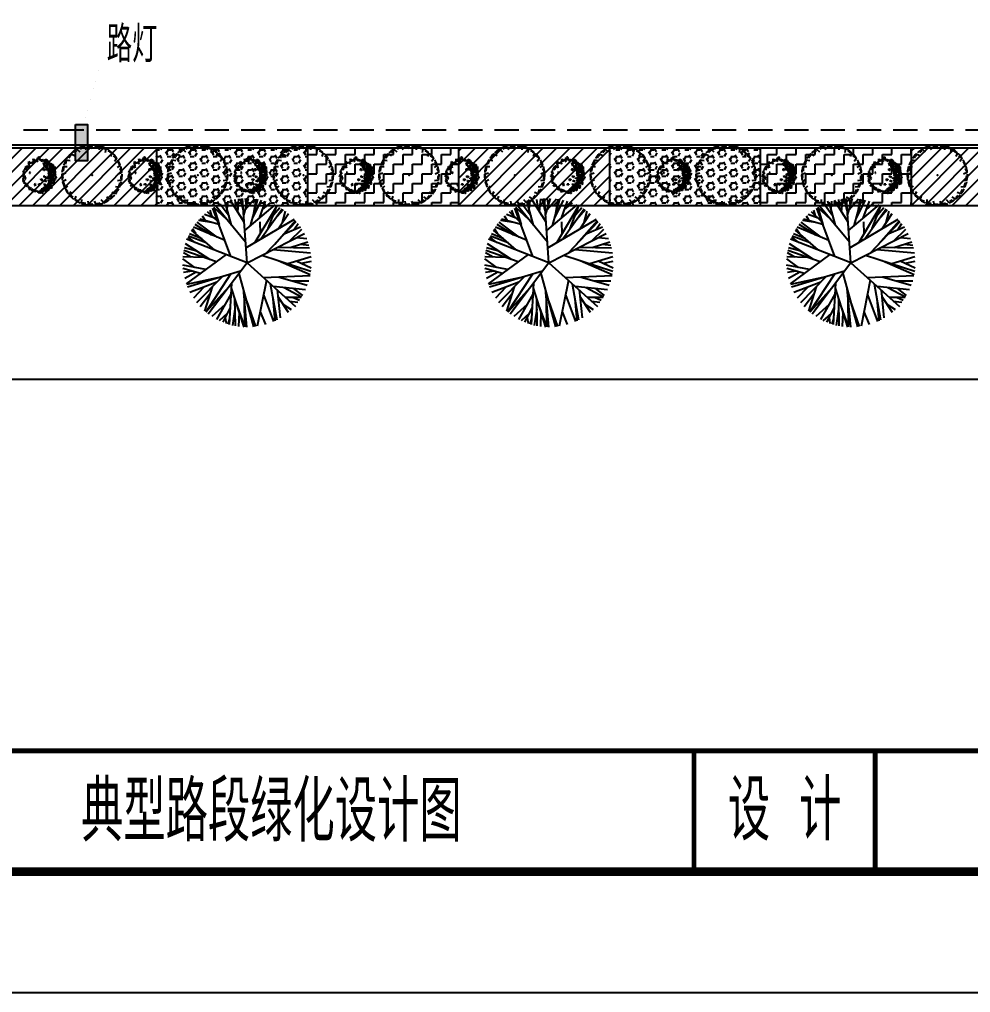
# Model space of a CAD drawing. Extents: x 941299 to 942979, y 2579300 to 2579597.
# Drawn here: x 941897.9 to 941976.6, y 2579299.9 to 2579380.4 of the extents above; entities that cross this region are included whole.
import ezdxf
from ezdxf.enums import TextEntityAlignment as Align

# ---------------------------------------------------------------- set-up
doc = ezdxf.new("R2010")
doc.units = 0
doc.linetypes.add('HIDDEN', pattern=[0.375, 0.25, -0.125])
doc.layers.get('0').update_dxf_attribs({"linetype": 'CONTINUOUS'})
for name, color, linetype in [('fz', 7, 'CONTINUOUS'), ('图框', 7, 'CONTINUOUS'), ('家具小品', 12, 'CONTINUOUS'), ('尺寸标注', 2, 'CONTINUOUS'), ('文字', 7, 'CONTINUOUS'), ('绿化工程', 3, 'CONTINUOUS'), ('路缘石', 37, 'CONTINUOUS')]:
    doc.layers.add(name, color=color, linetype=linetype)
doc.styles.get("Standard").update_dxf_attribs({"font": 'simplex1.shx', "width": 0.7, "bigfont": 'hztxt.shx'})
pattern_1 = [(0, (0, 0), (0, 0.549926), [0.3175, -0.635]), (120, (0, 0), (-0.4762498862, -0.274963), [0.3175, -0.635]), (60, (0.3175, 0), (-0.4762498862, 0.274963), [0.3175, -0.635])]
pattern_2 = [(0, (0, 0), (0.79375, 0.79375), [0.79375, -0.79375]), (90, (0.79375, 0), (-0.79375, 0.79375), [0.79375, -0.79375])]

# ---------------------------------------------------------------- blocks, each defined once
blk = doc.blocks.new('series')
at = {"width": 0.75}
for tag, height, p in [('页码', 4, (-35, -19)), ('图名', 5, (-220, -282)), ('图号', 5, (-20, -282))]:
    blk.add_attdef(tag, text='', height=height, dxfattribs=at).set_placement(p, align=Align.MIDDLE_CENTER)
blk = doc.blocks.new('qf')
at = {"layer": '绿化工程'}
for p, q in [((-1.396, 3.706), (-2.016, 4.93)), ((-1.807, 4.518), (-1.734, 5.036)), ((-1.446, 4.606), (-1.577, 5.088)), ((-1.286, 1.7), (-1.474, 5.119)), ((-1.308, 2.095), (-0.278, 5.319)), ((-1.014, 3.828), (-1.214, 5.187)), ((-1.027, 2.974), (-0.993, 5.233)), ((-0.855, 3.513), (-0.215, 5.311)), ((-0.661, 4.12), (-0.713, 5.279)), ((-0.67, 0.885), (0.539, 5.299)), ((-0.329, 2.13), (-0.034, 5.327)), ((-0.245, 3.042), (-0.215, 5.311)), ((-0.049, 3.152), (0.694, 5.281)), ((1.605, 1.448), (0.84, 5.26)), ((1.083, 4.05), (1.515, 5.107)), ((1.365, 2.645), (2.19, 4.856)), ((-1.366, 0.951), (-3.425, 4.08)), ((-1.504, 1.987), (-3.401, 4.099)), ((0, 0), (-3.214, 4.248)), ((-1.813, 3.446), (-2.916, 4.457)), ((-1.336, 2.606), (-2.52, 4.693)), ((-1.642, 4.193), (-2.312, 4.799)), ((1.928, 1.739), (2.458, 4.725)), ((2.148, 2.977), (2.311, 4.799)), ((2.497, 2.253), (2.737, 4.57)), ((2.554, 2.799), (3.412, 4.09)), ((-2.063, 1.159), (-4.173, 3.31)), ((-3.079, 2.612), (-3.869, 3.661)), ((-2.887, 1.999), (-3.515, 4.002)), ((0, 0), (4.024, 3.63)), ((2.962, 3.414), (3.656, 3.874)), ((3.512, 3.169), (4.204, 3.271)), ((-2.492, 1.597), (-4.728, 2.454)), ((-3.58, 2.014), (-4.439, 2.944)), ((3.07, 2.042), (4.517, 2.823)), ((3.167, 2.857), (4.495, 2.858)), ((3.775, 2.858), (4.331, 3.101)), ((3.791, 2.114), (4.583, 2.715)), ((-1.736, -0.679), (-5.031, 1.75)), ((-2.063, 1.159), (-5.013, 1.8)), ((-0.53, 0.7), (-4.93, 2.017)), ((2.162, 1.951), (4.842, 2.22)), ((2.581, 1.178), (4.988, 1.868)), ((-3.852, 0.882), (-5.306, 0.472)), ((-4.548, 0.685), (-5.264, 0.817)), ((-4.221, 0.778), (-5.162, 1.314)), ((1.363, 1.229), (5.219, 1.066)), ((2.577, -0.185), (5.235, 0.983)), ((3.709, 1.501), (5.114, 1.49)), ((-3.423, 0.565), (-5.323, 0.207)), ((-4.327, 0.395), (-5.317, -0.326)), ((0, 0), (-5.009, -1.958)), ((0, 0), (-0.375, -5.324)), ((0, 0), (4.745, -2.42)), ((1.22, -0.622), (5.282, 0.688)), ((3.377, 0.073), (5.3, -0.53)), ((4.081, -0.147), (5.311, 0.409)), ((4.501, 0.043), (5.325, -0.122)), ((-3.578, -0.445), (-5.304, -0.491)), ((-4.632, -0.473), (-5.261, -0.833)), ((-2.539, -0.086), (-5.229, -1.015)), ((-3.091, -0.277), (-5.092, -1.562)), ((-1.329, -0.52), (-2.821, -4.518)), ((-4.147, -0.955), (-5.181, -1.237)), ((-2.705, -1.057), (-4.588, -2.707)), ((-0.088, -1.245), (3.922, -3.604)), ((1.621, -0.827), (4.08, -3.424)), ((2.174, -1.109), (5.261, -0.834)), ((2.291, -1.534), (4.013, -3.503)), ((2.518, -1.284), (5.183, -1.227)), ((3.565, -1.262), (5.034, -1.742)), ((4.439, -1.547), (5.124, -1.457)), ((-4.305, -1.682), (-4.885, -2.123)), ((-3.386, -1.654), (-4.851, -2.2)), ((-3.752, -1.975), (-4.754, -2.403)), ((-4.253, -2.413), (-4.524, -2.812)), ((-1.818, -1.83), (-4.439, -2.944)), ((-2.904, -2.291), (-4.292, -3.154)), ((-2.475, -2.109), (-4.126, -3.369)), ((-0.119, -1.694), (-2.561, -4.67)), ((0.686, -1.7), (2.453, -4.673)), ((1.104, -2.404), (1.078, -3.396)), ((1.142, -1.969), (2.907, -4.464)), ((3.514, -1.792), (4.541, -2.784)), ((4.098, -2.09), (4.939, -1.994)), ((-2.314, -3.159), (-3.918, -3.608)), ((-2.739, -4.569), (-2.314, -3.159)), ((-1.274, -3.101), (-1.809, -5.01)), ((-0.188, -2.668), (2.332, -4.789)), ((0.281, -3.063), (0.888, -5.252)), ((1.754, -2.834), (2.47, -4.719)), ((2.582, -2.816), (3.421, -4.083)), ((3.131, -2.422), (4.425, -2.965)), ((3.881, -2.737), (4.226, -3.243)), ((-2.922, -3.329), (-4.019, -3.496)), ((-3.388, -3.4), (-3.675, -3.856)), ((-2.706, -3.678), (-3.528, -3.99)), ((-2.403, -3.396), (-3.273, -4.203)), ((-2.922, -3.877), (-3.065, -4.356)), ((-1.661, -3.573), (-2.739, -4.569)), ((-1.486, -3.859), (-2.227, -4.839)), ((-0.236, -3.349), (-1.357, -5.151)), ((-0.277, -3.937), (0.124, -5.325)), ((0.447, -3.661), (1.21, -5.187)), ((1.028, -3.692), (1.535, -5.101)), ((2.188, -3.977), (2.715, -4.583)), ((2.283, -3.582), (3.007, -4.397)), ((2.925, -3.334), (3.176, -4.276)), ((-1.646, -4.429), (-1.567, -5.091)), ((-0.905, -4.424), (-0.992, -5.233)), ((-0.771, -4.209), (-0.67, -5.284)), ((-0.303, -4.304), (-0.539, -5.299)), ((-0.144, -4.397), (0.625, -5.29)), ((-0.045, -4.74), (-0.119, -5.325)), ((0.569, -4.1), (0.763, -5.272)), ((1.282, -4.396), (1.936, -4.963))]:
    blk.add_line(p, q, dxfattribs=at)
blk = doc.blocks.new('crz')
at = {"layer": '绿化工程', "color": 3}
for p, q in [((-0.366, 2.429), (-0.317, 2.31)), ((-0.225, 2.462), (-0.196, 2.34)), ((-0.076, 2.485), (0.037, 2.173)), ((0.249, 2.44), (0.267, 2.313)), ((0.394, 2.437), (0.392, 2.312)), ((0.544, 2.423), (0.576, 2.092)), ((-1.854, 1.649), (-1.749, 1.581)), ((-1.761, 1.768), (-1.465, 1.619)), ((-1.493, 1.958), (-1.393, 1.878)), ((-1.386, 2.055), (-1.301, 1.963)), ((-1.266, 2.148), (-1.017, 1.929)), ((-0.96, 2.265), (-0.883, 2.162)), ((-0.831, 2.332), (-0.772, 2.221)), ((-0.693, 2.392), (-0.505, 2.118)), ((0.848, 2.298), (0.833, 2.171)), ((0.987, 2.259), (0.955, 2.138)), ((1.129, 2.208), (1.078, 1.88)), ((1.393, 2.012), (1.347, 1.892)), ((1.518, 1.939), (1.456, 1.83)), ((1.643, 1.854), (1.512, 1.549)), ((-2.254, 1.003), (-2.128, 0.981)), ((-2.207, 1.14), (-2.088, 1.1)), ((-2.146, 1.278), (-1.822, 1.207)), ((-1.934, 1.529), (-1.817, 1.476)), ((1.849, 1.599), (1.775, 1.494)), ((2.052, 1.384), (1.849, 1.121)), ((1.952, 1.498), (1.865, 1.407)), ((2.332, 0.827), (2.07, 0.623)), ((2.188, 1.085), (2.09, 1.002)), ((2.263, 0.962), (2.157, 0.896)), ((-2.499, 0.093), (-2.18, 0.186)), ((-2.434, 0.414), (-2.305, 0.424)), ((-2.421, 0.559), (-2.296, 0.549)), ((-2.397, 0.708), (-2.066, 0.719)), ((2.464, 0.218), (2.16, 0.085)), ((2.389, 0.504), (2.274, 0.447)), ((2.431, 0.365), (2.311, 0.328)), ((-2.485, -0.058), (-2.361, -0.036)), ((-2.461, -0.2), (-2.339, -0.159)), ((-2.444, -0.528), (-2.159, -0.359)), ((-2.393, -0.671), (-2.279, -0.618)), ((-2.334, -0.803), (-2.227, -0.733)), ((2.44, -0.405), (2.113, -0.458)), ((2.335, -0.716), (2.207, -0.71)), ((2.439, -0.11), (2.314, -0.135)), ((2.445, -0.254), (2.32, -0.261)), ((-2.236, -1.116), (-2.002, -0.881)), ((-2.152, -1.241), (-2.054, -1.162)), ((-2.062, -1.355), (-1.975, -1.26)), ((-1.889, -1.634), (-1.721, -1.348)), ((1.942, -1.537), (1.63, -1.426)), ((2.019, -1.408), (1.906, -1.353)), ((2.263, -1.003), (1.932, -0.972)), ((2.084, -1.278), (1.961, -1.24)), ((2.305, -0.858), (2.182, -0.833)), ((-1.776, -1.734), (-1.701, -1.633)), ((-1.661, -1.822), (-1.601, -1.708)), ((-1.424, -2.049), (-1.332, -1.73)), ((-1.29, -2.118), (-1.242, -2.002)), ((-1.156, -2.174), (-1.126, -2.049)), ((-0.871, -2.336), (-0.861, -2.004)), ((-0.723, -2.369), (-0.706, -2.244)), ((-0.58, -2.39), (-0.582, -2.262)), ((-0.263, -2.475), (-0.336, -2.152)), ((-0.112, -2.471), (-0.126, -2.346)), ((0.032, -2.456), (-0.002, -2.332)), ((0.36, -2.46), (0.209, -2.164)), ((0.505, -2.418), (0.46, -2.301)), ((0.641, -2.367), (0.578, -2.256)), ((0.96, -2.289), (0.74, -2.041)), ((1.09, -2.213), (1.017, -2.11)), ((1.209, -2.13), (1.12, -2.038)), ((1.498, -1.975), (1.224, -1.79)), ((1.605, -1.869), (1.51, -1.788)), ((1.7, -1.759), (1.591, -1.692))]:
    blk.add_line(p, q, dxfattribs=at)
for centre, start, end in [((-0.03, -0.014), 91.05159, 102.48935), ((-0.033, -0.01), 76.65159, 88.08935), ((-0.017, -0.022), 134.25159, 145.68935), ((-0.022, -0.021), 119.85159, 131.28935), ((-0.027, -0.018), 105.45159, 116.88935), ((-0.035, -0.005), 62.25159, 73.68935), ((-0.035, 0.001), 47.85159, 59.28935), ((-0.034, 0.006), 33.45159, 44.88935), ((-0.011, -0.022), 148.65159, 160.08935), ((-0.032, 0.011), 19.05159, 30.48935), ((-0.001, -0.019), 177.45159, 188.88935), ((-0.006, -0.021), 163.05159, 174.48935), ((-0.028, 0.015), 4.65159, 16.08935), ((-0.024, 0.018), 350.25159, 1.68935), ((0.003, -0.015), 191.85159, 203.28935), ((-0.019, 0.02), 335.85159, 347.28935), ((0.006, -0.01), 206.25159, 217.68935), ((-0.013, 0.021), 321.45159, 332.88935), ((0.007, -0.005), 220.65159, 232.08935), ((0.008, 0), 235.05159, 246.48935), ((0.007, 0.005), 249.45159, 260.88935), ((0.001, 0.014), 278.25159, 289.68935), ((-0.003, 0.018), 292.65159, 304.08935), ((-0.008, 0.02), 307.05159, 318.48935), ((0.005, 0.01), 263.85159, 275.28935)]:
    blk.add_arc(centre, 2.5, start, end, dxfattribs=at)
for p in [(0, 0), (0.006, -0.005)]:
    blk.add_point(p, dxfattribs=at)
blk = doc.blocks.new('hjmq')
at = {"layer": '绿化工程', "color": 3}
for p, q in [((-0.838, 0.976, -3.15), (-0.92, 0.962, -3.15)), ((-0.92, 0.962, -3.15), (-0.9, 0.904, -3.15)), ((-0.9, 0.904, -3.15), (-0.869, 0.848, -3.15)), ((-0.897, 0.801, -3.15), (-0.834, 0.822, -3.15)), ((-0.869, 0.848, -3.15), (-0.838, 0.816, -3.15)), ((-0.867, 0.957, -3.15), (-0.856, 1.121, -3.15)), ((-0.772, 0.964, -3.15), (-0.867, 0.957, -3.15)), ((-0.856, 1.121, -3.15), (-0.809, 1.092, -3.15)), ((-0.838, 0.816, -3.15), (-0.841, 0.781, -3.15)), ((-0.755, 0.991, -3.15), (-0.838, 0.976, -3.15)), ((-0.834, 0.822, -3.15), (-0.808, 0.789, -3.15)), ((-0.809, 1.092, -3.15), (-0.773, 1.038, -3.15)), ((-0.773, 1.038, -3.15), (-0.755, 0.991, -3.15)), ((-0.545, 1.043, -3.15), (-0.772, 0.964, -3.15)), ((-0.554, 1.104, -3.15), (-0.595, 1.06, -3.15)), ((-0.595, 1.06, -3.15), (-0.581, 1.006, -3.15)), ((-0.581, 1.006, -3.15), (-0.576, 0.984, -3.15)), ((-0.576, 0.984, -3.15), (-0.503, 0.945, -3.15)), ((-0.514, 1.172, -3.15), (-0.554, 1.104, -3.15)), ((-0.494, 1.045, -3.15), (-0.545, 1.043, -3.15)), ((-0.444, 1.189, -3.15), (-0.514, 1.172, -3.15)), ((-0.503, 0.945, -3.15), (-0.492, 0.97, -3.15)), ((-0.483, 1.208, -3.15), (-0.495, 1.348, -3.15)), ((-0.495, 1.348, -3.15), (-0.441, 1.293, -3.15)), ((-0.447, 1.016, -3.15), (-0.494, 1.045, -3.15)), ((-0.492, 0.97, -3.15), (-0.447, 1.016, -3.15)), ((-0.476, 1.181, -3.15), (-0.483, 1.208, -3.15)), ((-0.463, 1.15, -3.15), (-0.476, 1.181, -3.15)), ((-0.367, 1.157, -3.15), (-0.463, 1.15, -3.15)), ((-0.374, 1.229, -3.15), (-0.444, 1.189, -3.15)), ((-0.441, 1.293, -3.15), (-0.367, 1.294, -3.15)), ((-0.355, 1.246, -3.15), (-0.374, 1.229, -3.15)), ((-0.367, 1.294, -3.15), (-0.355, 1.246, -3.15)), ((-0.276, 1.185, -3.15), (-0.367, 1.157, -3.15)), ((-0.171, 1.222, -3.15), (-0.276, 1.185, -3.15)), ((-0.197, 1.348, -3.15), (-0.202, 1.278, -3.15)), ((-0.202, 1.278, -3.15), (-0.189, 1.224, -3.15)), ((-0.139, 1.391, -3.15), (-0.197, 1.348, -3.15)), ((-0.189, 1.224, -3.15), (-0.166, 1.155, -3.15)), ((-0.112, 1.191, -3.15), (-0.171, 1.222, -3.15)), ((-0.166, 1.155, -3.15), (-0.112, 1.145, -3.15)), ((-0.074, 1.407, -3.15), (-0.139, 1.391, -3.15)), ((-0.104, 1.457, -3.15), (-0.113, 1.403, -3.15)), ((-0.113, 1.403, -3.15), (-0.098, 1.344, -3.15)), ((-0.112, 1.145, -3.15), (-0.112, 1.191, -3.15)), ((0, 1.477, -3.15), (-0.104, 1.457, -3.15)), ((-0.098, 1.344, -3.15), (-0.089, 1.329, -3.15)), ((-0.089, 1.329, -3.15), (-0.051, 1.338, -3.15)), ((-0.043, 1.375, -3.15), (-0.074, 1.407, -3.15)), ((-0.051, 1.338, -3.15), (-0.043, 1.375, -3.15)), ((0.027, 1.484, -3.15), (0, 1.477, -3.15)), ((0.062, 1.298, -3.15), (0.027, 1.484, -3.15)), ((0.081, 1.222, -3.15), (0.062, 1.298, -3.15)), ((0.113, 1.207, -3.15), (0.081, 1.222, -3.15)), ((0.15, 1.222, -3.15), (0.113, 1.207, -3.15)), ((0.135, 1.281, -3.15), (0.173, 1.337, -3.15)), ((0.148, 1.227, -3.15), (0.135, 1.281, -3.15)), ((0.169, 1.169, -3.15), (0.148, 1.227, -3.15)), ((0.192, 1.238, -3.15), (0.15, 1.222, -3.15)), ((0.194, 1.158, -3.15), (0.169, 1.169, -3.15)), ((0.173, 1.337, -3.15), (0.196, 1.314, -3.15)), ((0.211, 1.277, -3.15), (0.192, 1.238, -3.15)), ((0.39, 1.201, -3.15), (0.194, 1.158, -3.15)), ((0.196, 1.314, -3.15), (0.206, 1.293, -3.15)), ((0.206, 1.293, -3.15), (0.211, 1.277, -3.15)), ((0.298, 0.926, -3.15), (0.407, 0.993, -3.15)), ((0.499, 0.925, -3.15), (0.298, 0.926, -3.15)), ((0.308, 1.233, -3.15), (0.38, 1.285, -3.15)), ((0.349, 1.111, -3.15), (0.308, 1.233, -3.15)), ((0.427, 0.775, -3.15), (0.337, 1.045, -3.15)), ((0.337, 1.045, -3.15), (0.484, 1.03, -3.15)), ((0.468, 1.118, -3.15), (0.349, 1.111, -3.15)), ((0.38, 1.285, -3.15), (0.398, 1.261, -3.15)), ((0.398, 1.261, -3.15), (0.39, 1.201, -3.15)), ((0.407, 0.993, -3.15), (0.574, 1.012, -3.15)), ((0.497, 0.815, -3.15), (0.427, 0.775, -3.15)), ((0.473, 1.234, -3.15), (0.468, 1.118, -3.15)), ((0.507, 1.282, -3.15), (0.473, 1.234, -3.15)), ((0.484, 1.03, -3.15), (0.499, 0.925, -3.15)), ((0.53, 0.663, -3.15), (0.497, 0.815, -3.15)), ((0.602, 1.294, -3.15), (0.507, 1.282, -3.15)), ((0.579, 1.225, -3.15), (0.527, 1.201, -3.15)), ((0.527, 1.201, -3.15), (0.545, 1.108, -3.15)), ((0.545, 1.108, -3.15), (0.637, 1.085, -3.15)), ((0.574, 1.012, -3.15), (0.605, 0.98, -3.15)), ((0.669, 1.208, -3.15), (0.579, 1.225, -3.15)), ((0.642, 1.247, -3.15), (0.602, 1.294, -3.15)), ((0.637, 1.085, -3.15), (0.639, 1.166, -3.15)), ((0.639, 1.166, -3.15), (0.642, 1.247, -3.15)), ((0.658, 1.044, -3.15), (0.802, 1.086, -3.15)), ((0.737, 0.841, -3.15), (0.658, 1.044, -3.15)), ((0.697, 1.209, -3.15), (0.669, 1.208, -3.15)), ((0.727, 1.159, -3.15), (0.697, 1.209, -3.15)), ((0.72, 1.071, -3.15), (0.726, 1.141, -3.15)), ((0.814, 0.969, -3.15), (0.72, 1.071, -3.15)), ((0.726, 1.141, -3.15), (0.727, 1.159, -3.15)), ((0.84, 0.843, -3.15), (0.737, 0.841, -3.15)), ((0.802, 1.086, -3.15), (0.837, 0.992, -3.15)), ((0.837, 0.992, -3.15), (0.814, 0.969, -3.15)), ((0.992, 0.944, -3.15), (0.84, 0.843, -3.15)), ((0.87, 0.977, -3.15), (0.956, 0.998, -3.15)), ((0.878, 0.921, -3.15), (0.87, 0.977, -3.15)), ((0.886, 0.889, -3.15), (0.878, 0.921, -3.15)), ((0.89, 0.804, -3.15), (0.886, 0.889, -3.15)), ((0.956, 0.998, -3.15), (0.992, 0.944, -3.15)), ((1.003, 0.878, -3.15), (1.021, 0.899, -3.15)), ((1.06, 0.789, -3.15), (1.003, 0.878, -3.15)), ((1.021, 0.899, -3.15), (1.135, 0.876, -3.15)), ((1.135, 0.876, -3.15), (1.161, 0.843, -3.15)), ((1.161, 0.843, -3.15), (1.17, 0.713, -3.15)), ((-1.388, -0.015, -3.15), (-1.289, 0.027, -3.15)), ((-1.293, 0.135, -3.15), (-1.343, 0.082, -3.15)), ((-1.343, 0.082, -3.15), (-1.336, -0.014, -3.15)), ((-1.321, 0.225, -3.15), (-1.315, 0.29, -3.15)), ((-1.251, 0.174, -3.15), (-1.321, 0.225, -3.15)), ((-1.315, 0.29, -3.15), (-1.169, 0.143, -3.15)), ((-1.19, 0.482, -3.15), (-1.296, 0.398, -3.15)), ((-1.296, 0.398, -3.15), (-1.296, 0.329, -3.15)), ((-1.296, 0.329, -3.15), (-1.251, 0.174, -3.15)), ((-1.212, 0.155, -3.15), (-1.293, 0.135, -3.15)), ((-1.289, 0.027, -3.15), (-1.216, -0.012, -3.15)), ((-1.169, 0.143, -3.15), (-1.212, 0.155, -3.15)), ((-1.057, 0.658, -3.15), (-1.202, 0.576, -3.15)), ((-1.202, 0.576, -3.15), (-1.19, 0.482, -3.15)), ((-1.105, 0.692, -3.15), (-1.158, 0.604, -3.15)), ((-1.142, 0.585, -3.15), (-1.105, 0.44, -3.15)), ((-0.97, 0.703, -3.15), (-1.105, 0.692, -3.15)), ((-1.105, 0.44, -3.15), (-1.043, 0.489, -3.15)), ((-1.043, 0.489, -3.15), (-1.057, 0.658, -3.15)), ((-1.036, 0.761, -3.15), (-0.99, 0.784, -3.15)), ((-0.999, 0.678, -3.15), (-1.036, 0.761, -3.15)), ((-0.915, 0.642, -3.15), (-0.999, 0.678, -3.15)), ((-0.99, 0.784, -3.15), (-0.965, 0.75, -3.15)), ((-0.965, 0.75, -3.15), (-0.97, 0.703, -3.15)), ((-0.87, 0.624, -3.15), (-0.915, 0.642, -3.15)), ((-0.841, 0.781, -3.15), (-0.897, 0.801, -3.15)), ((-0.823, 0.619, -3.15), (-0.87, 0.624, -3.15)), ((-0.858, 0.759, -3.15), (-0.866, 0.723, -3.15)), ((-0.866, 0.723, -3.15), (-0.827, 0.704, -3.15)), ((-0.808, 0.789, -3.15), (-0.858, 0.759, -3.15)), ((-0.829, 0.227, -3.15), (-0.797, 0.167, -3.15)), ((-0.735, 0.216, -3.15), (-0.829, 0.227, -3.15)), ((-0.827, 0.704, -3.15), (-0.823, 0.619, -3.15)), ((-0.797, 0.167, -3.15), (-0.764, 0.152, -3.15)), ((-0.764, 0.152, -3.15), (-0.727, 0.207, -3.15)), ((0.33, 0.521, -3.15), (0.443, 0.526, -3.15)), ((0.341, 0.501, -3.15), (0.33, 0.521, -3.15)), ((0.347, 0.428, -3.15), (0.341, 0.501, -3.15)), ((0.38, 0.39, -3.15), (0.347, 0.428, -3.15)), ((0.435, 0.398, -3.15), (0.38, 0.39, -3.15)), ((0.444, 0.475, -3.15), (0.435, 0.398, -3.15)), ((0.443, 0.526, -3.15), (0.444, 0.475, -3.15)), ((0.523, 0.736, -3.15), (0.577, 0.795, -3.15)), ((0.601, 0.583, -3.15), (0.523, 0.736, -3.15)), ((0.639, 0.615, -3.15), (0.53, 0.663, -3.15)), ((0.577, 0.795, -3.15), (0.718, 0.778, -3.15)), ((0.629, 0.401, -3.15), (0.601, 0.583, -3.15)), ((0.613, 0.443, -3.15), (0.629, 0.401, -3.15)), ((0.67, 0.399, -3.15), (0.613, 0.443, -3.15)), ((0.718, 0.778, -3.15), (0.639, 0.615, -3.15)), ((0.69, 0.571, -3.15), (0.91, 0.585, -3.15)), ((0.717, 0.394, -3.15), (0.69, 0.571, -3.15)), ((1.073, 0.414, -3.15), (0.717, 0.394, -3.15)), ((0.76, 0.382, -3.15), (0.922, 0.577, -3.15)), ((0.793, 0.201, -3.15), (0.76, 0.382, -3.15)), ((0.772, 0.195, -3.15), (0.853, 0.238, -3.15)), ((0.788, 0.108, -3.15), (0.772, 0.195, -3.15)), ((0.813, 0.005, -3.15), (0.788, 0.108, -3.15)), ((0.838, 0.137, -3.15), (0.793, 0.201, -3.15)), ((0.797, 0.001, -3.15), (0.826, 0.048, -3.15)), ((0.811, -0.122, -3.15), (0.797, 0.001, -3.15)), ((0.806, 0.313, -3.15), (0.93, 0.344, -3.15)), ((1.005, 0.202, -3.15), (0.806, 0.313, -3.15)), ((0.928, 0.051, -3.15), (0.813, 0.005, -3.15)), ((0.826, 0.048, -3.15), (0.846, 0.059, -3.15)), ((0.965, 0.157, -3.15), (0.838, 0.137, -3.15)), ((0.846, 0.059, -3.15), (0.878, 0.067, -3.15)), ((0.898, 0.746, -3.15), (0.852, 0.59, -3.15)), ((0.853, 0.238, -3.15), (0.965, 0.157, -3.15)), ((0.857, -0.053, -3.15), (0.874, 0.014, -3.15)), ((0.874, 0.014, -3.15), (1.03, -0.084, -3.15)), ((0.878, 0.067, -3.15), (0.952, 0.068, -3.15)), ((0.892, 0.747, -3.15), (0.89, 0.804, -3.15)), ((0.989, 0.702, -3.15), (0.892, 0.747, -3.15)), ((1.096, 0.345, -3.15), (0.908, 0.338, -3.15)), ((1.001, 0.08, -3.15), (0.928, 0.051, -3.15)), ((0.93, 0.344, -3.15), (1.104, 0.312, -3.15)), ((0.933, 0.516, -3.15), (0.937, 0.569, -3.15)), ((1.023, 0.453, -3.15), (0.933, 0.516, -3.15)), ((0.937, 0.569, -3.15), (0.968, 0.605, -3.15)), ((0.948, 0.572, -3.15), (1.082, 0.49, -3.15)), ((0.953, 0.5, -3.15), (0.948, 0.572, -3.15)), ((0.952, 0.068, -3.15), (1.07, 0.011, -3.15)), ((0.968, 0.605, -3.15), (1.023, 0.636, -3.15)), ((1.041, 0.704, -3.15), (0.989, 0.702, -3.15)), ((1.07, 0.011, -3.15), (1.001, 0.08, -3.15)), ((1.004, 0.319, -3.15), (1.005, 0.202, -3.15)), ((1.011, 0.364, -3.15), (1.073, 0.414, -3.15)), ((1.236, 0.196, -3.15), (1.011, 0.364, -3.15)), ((1.023, 0.636, -3.15), (1.081, 0.679, -3.15)), ((1.082, 0.49, -3.15), (1.023, 0.453, -3.15)), ((1.17, 0.713, -3.15), (1.041, 0.704, -3.15)), ((1.081, 0.725, -3.15), (1.06, 0.789, -3.15)), ((1.06, 0.049, -3.15), (1.161, 0.08, -3.15)), ((1.167, -0.125, -3.15), (1.06, 0.049, -3.15)), ((1.081, 0.679, -3.15), (1.081, 0.725, -3.15)), ((1.184, 0.011, -3.15), (1.087, -0.036, -3.15)), ((1.198, 0.37, -3.15), (1.096, 0.345, -3.15)), ((1.104, 0.312, -3.15), (1.114, 0.2, -3.15)), ((1.107, 0.692, -3.15), (1.174, 0.72, -3.15)), ((1.158, 0.67, -3.15), (1.107, 0.692, -3.15)), ((1.114, 0.2, -3.15), (1.236, 0.196, -3.15)), ((1.131, 0.548, -3.15), (1.177, 0.571, -3.15)), ((1.14, 0.511, -3.15), (1.131, 0.548, -3.15)), ((1.167, 0.471, -3.15), (1.14, 0.511, -3.15)), ((1.156, 0.01, -3.15), (1.167, -0.125, -3.15)), ((1.195, -0.009, -3.15), (1.156, 0.01, -3.15)), ((1.278, 0.533, -3.15), (1.158, 0.67, -3.15)), ((1.161, 0.08, -3.15), (1.184, 0.011, -3.15)), ((1.22, 0.467, -3.15), (1.167, 0.471, -3.15)), ((1.174, 0.72, -3.15), (1.194, 0.731, -3.15)), ((1.177, 0.571, -3.15), (1.219, 0.542, -3.15)), ((1.287, 0.496, -3.15), (1.193, 0.461, -3.15)), ((1.193, 0.461, -3.15), (1.229, 0.452, -3.15)), ((1.194, 0.731, -3.15), (1.251, 0.71, -3.15)), ((1.197, 0.238, -3.15), (1.279, 0.276, -3.15)), ((1.288, 0.146, -3.15), (1.197, 0.238, -3.15)), ((1.255, 0.396, -3.15), (1.198, 0.37, -3.15)), ((1.219, 0.542, -3.15), (1.228, 0.481, -3.15)), ((1.268, 0.479, -3.15), (1.22, 0.467, -3.15)), ((1.228, 0.481, -3.15), (1.278, 0.533, -3.15)), ((1.229, 0.452, -3.15), (1.255, 0.396, -3.15)), ((1.248, 0.01, -3.15), (1.26, 0.053, -3.15)), ((1.253, -0.012, -3.15), (1.248, 0.01, -3.15)), ((1.251, 0.71, -3.15), (1.285, 0.621, -3.15)), ((1.26, 0.053, -3.15), (1.321, 0.039, -3.15)), ((1.324, 0.442, -3.15), (1.268, 0.479, -3.15)), ((1.279, 0.276, -3.15), (1.311, 0.215, -3.15)), ((1.285, 0.621, -3.15), (1.287, 0.496, -3.15)), ((1.294, 0.124, -3.15), (1.288, 0.146, -3.15)), ((1.368, 0.011, -3.15), (1.294, 0.124, -3.15)), ((1.314, 0.181, -3.15), (1.304, 0.15, -3.15)), ((1.304, 0.15, -3.15), (1.337, 0.158, -3.15)), ((1.311, 0.375, -3.15), (1.329, 0.397, -3.15)), ((1.342, 0.274, -3.15), (1.311, 0.375, -3.15)), ((1.311, 0.215, -3.15), (1.314, 0.181, -3.15)), ((1.321, 0.039, -3.15), (1.321, 0.016, -3.15)), ((1.321, 0.016, -3.15), (1.368, 0.011, -3.15)), ((1.329, 0.397, -3.15), (1.324, 0.442, -3.15)), ((1.337, 0.158, -3.15), (1.353, 0.254, -3.15)), ((1.353, 0.254, -3.15), (1.342, 0.274, -3.15)), ((-1.357, -0.116, -3.15), (-1.388, -0.015, -3.15)), ((-1.329, -0.413, -3.15), (-1.375, -0.436, -3.15)), ((-1.375, -0.436, -3.15), (-1.359, -0.478, -3.15)), ((-1.345, -0.256, -3.15), (-1.365, -0.29, -3.15)), ((-1.365, -0.29, -3.15), (-1.348, -0.337, -3.15)), ((-1.359, -0.478, -3.15), (-1.319, -0.566, -3.15)), ((-1.315, -0.146, -3.15), (-1.357, -0.116, -3.15)), ((-1.348, -0.337, -3.15), (-1.318, -0.433, -3.15)), ((-1.311, -0.231, -3.15), (-1.345, -0.256, -3.15)), ((-1.336, -0.014, -3.15), (-1.273, -0.084, -3.15)), ((-1.248, -0.393, -3.15), (-1.329, -0.413, -3.15)), ((-1.319, -0.566, -3.15), (-1.306, -0.597, -3.15)), ((-1.318, -0.433, -3.15), (-1.274, -0.543, -3.15)), ((-1.254, -0.159, -3.15), (-1.315, -0.146, -3.15)), ((-1.219, -0.208, -3.15), (-1.311, -0.231, -3.15)), ((-1.306, -0.597, -3.15), (-1.251, -0.635, -3.15)), ((-1.274, -0.543, -3.15), (-1.22, -0.483, -3.15)), ((-1.273, -0.084, -3.15), (-1.254, -0.159, -3.15)), ((-1.251, -0.635, -3.15), (-1.217, -0.632, -3.15)), ((-1.224, -0.421, -3.15), (-1.248, -0.393, -3.15)), ((-1.22, -0.483, -3.15), (-1.224, -0.421, -3.15)), ((-1.133, -0.187, -3.15), (-1.219, -0.208, -3.15)), ((-1.217, -0.632, -3.15), (-1.191, -0.643, -3.15)), ((-1.216, -0.012, -3.15), (-1.19, -0.097, -3.15)), ((-1.19, -0.097, -3.15), (-1.192, -0.155, -3.15)), ((-1.192, -0.155, -3.15), (-1.167, -0.304, -3.15)), ((-1.191, -0.643, -3.15), (-1.146, -0.643, -3.15)), ((-1.175, -0.799, -3.15), (-1.128, -0.782, -3.15)), ((-1.108, -0.932, -3.15), (-1.175, -0.799, -3.15)), ((-1.167, -0.304, -3.15), (-1.143, -0.309, -3.15)), ((-1.146, -0.643, -3.15), (-1.127, -0.672, -3.15)), ((-1.143, -0.309, -3.15), (-1.105, -0.277, -3.15)), ((-1.105, -0.277, -3.15), (-1.133, -0.187, -3.15)), ((-1.128, -0.782, -3.15), (-1.039, -0.748, -3.15)), ((-1.127, -0.672, -3.15), (-1.101, -0.729, -3.15)), ((-1.101, -0.729, -3.15), (-1.059, -0.851, -3.15)), ((-1.039, -0.748, -3.15), (-1.004, -0.774, -3.15)), ((-1.004, -0.774, -3.15), (-0.996, -0.829, -3.15)), ((-0.3, -0.725, -3.15), (-0.389, -0.736, -3.15)), ((-0.389, -0.736, -3.15), (-0.388, -0.833, -3.15)), ((-0.334, -0.842, -3.15), (-0.293, -0.775, -3.15)), ((-0.293, -0.775, -3.15), (-0.315, -0.711, -3.15)), ((-0.045, -0.713, -3.15), (0.084, -0.704, -3.15)), ((-0.024, -0.754, -3.15), (-0.03, -0.727, -3.15)), ((-0.007, -0.818, -3.15), (-0.024, -0.754, -3.15)), ((0.057, -0.802, -3.15), (-0.007, -0.818, -3.15)), ((0.072, -0.77, -3.15), (0.057, -0.802, -3.15)), ((0.084, -0.704, -3.15), (0.072, -0.77, -3.15)), ((0.136, -0.313, -3.15), (0.225, -0.325, -3.15)), ((0.16, -0.433, -3.15), (0.141, -0.311, -3.15)), ((0.184, -0.438, -3.15), (0.16, -0.433, -3.15)), ((0.263, -0.407, -3.15), (0.184, -0.438, -3.15)), ((0.225, -0.325, -3.15), (0.263, -0.407, -3.15)), ((0.374, -0.741, -3.15), (0.473, -0.722, -3.15)), ((0.391, -0.071, -3.15), (0.496, -0.057, -3.15)), ((0.434, -0.795, -3.15), (0.395, -0.753, -3.15)), ((0.415, -0.169, -3.15), (0.398, -0.052, -3.15)), ((0.467, -0.19, -3.15), (0.415, -0.169, -3.15)), ((0.451, -0.796, -3.15), (0.434, -0.795, -3.15)), ((0.482, -0.76, -3.15), (0.451, -0.796, -3.15)), ((0.455, -0.491, -3.15), (0.464, -0.455, -3.15)), ((0.484, -0.536, -3.15), (0.455, -0.491, -3.15)), ((0.464, -0.455, -3.15), (0.484, -0.444, -3.15)), ((0.465, -0.781, -3.15), (0.528, -0.76, -3.15)), ((0.479, -0.91, -3.15), (0.465, -0.781, -3.15)), ((0.526, -0.175, -3.15), (0.467, -0.19, -3.15)), ((0.473, -0.722, -3.15), (0.482, -0.76, -3.15)), ((0.504, -0.548, -3.15), (0.484, -0.536, -3.15)), ((0.492, -0.453, -3.15), (0.559, -0.471, -3.15)), ((0.496, -0.057, -3.15), (0.526, -0.175, -3.15)), ((0.558, -0.512, -3.15), (0.504, -0.548, -3.15)), ((0.508, -0.817, -3.15), (0.622, -0.794, -3.15)), ((0.528, -0.76, -3.15), (0.562, -0.826, -3.15)), ((0.571, -0.497, -3.15), (0.558, -0.512, -3.15)), ((0.559, -0.471, -3.15), (0.571, -0.497, -3.15)), ((0.622, -0.794, -3.15), (0.618, -0.892, -3.15)), ((0.651, -0.242, -3.15), (0.734, -0.227, -3.15)), ((0.666, -0.278, -3.15), (0.661, -0.234, -3.15)), ((0.676, -0.316, -3.15), (0.666, -0.278, -3.15)), ((0.76, -0.289, -3.15), (0.676, -0.316, -3.15)), ((0.755, -0.681, -3.15), (0.707, -0.698, -3.15)), ((0.707, -0.698, -3.15), (0.713, -0.766, -3.15)), ((0.713, -0.766, -3.15), (0.751, -0.802, -3.15)), ((0.758, -0.416, -3.15), (0.727, -0.498, -3.15)), ((0.727, -0.498, -3.15), (0.79, -0.5, -3.15)), ((0.734, -0.227, -3.15), (0.758, -0.255, -3.15)), ((0.751, -0.802, -3.15), (0.858, -0.775, -3.15)), ((0.811, -0.816, -3.15), (0.755, -0.681, -3.15)), ((0.758, -0.255, -3.15), (0.761, -0.266, -3.15)), ((0.767, -0.408, -3.15), (0.758, -0.416, -3.15)), ((0.761, -0.266, -3.15), (0.76, -0.289, -3.15)), ((0.814, -0.413, -3.15), (0.767, -0.408, -3.15)), ((0.79, -0.5, -3.15), (0.859, -0.454, -3.15)), ((0.867, -0.119, -3.15), (0.811, -0.122, -3.15)), ((0.86, -0.482, -3.15), (0.814, -0.413, -3.15)), ((0.825, -0.64, -3.15), (0.83, -0.616, -3.15)), ((0.844, -0.67, -3.15), (0.825, -0.64, -3.15)), ((0.83, -0.616, -3.15), (0.892, -0.612, -3.15)), ((0.838, -0.694, -3.15), (0.844, -0.67, -3.15)), ((0.881, -0.729, -3.15), (0.838, -0.694, -3.15)), ((0.843, -0.251, -3.15), (0.85, -0.164, -3.15)), ((0.909, -0.264, -3.15), (0.843, -0.251, -3.15)), ((0.85, -0.164, -3.15), (0.912, -0.114, -3.15)), ((0.866, -0.091, -3.15), (0.857, -0.053, -3.15)), ((0.858, -0.775, -3.15), (0.881, -0.729, -3.15)), ((0.859, -0.454, -3.15), (0.902, -0.443, -3.15)), ((0.891, -0.584, -3.15), (0.86, -0.482, -3.15)), ((0.94, -0.136, -3.15), (0.866, -0.091, -3.15)), ((0.894, -0.065, -3.15), (0.867, -0.119, -3.15)), ((0.883, -0.781, -3.15), (0.907, -0.717, -3.15)), ((1.031, -0.939, -3.15), (0.883, -0.781, -3.15)), ((0.892, -0.612, -3.15), (0.891, -0.584, -3.15)), ((0.896, -0.812, -3.15), (0.993, -0.788, -3.15)), ((0.902, -0.443, -3.15), (0.99, -0.427, -3.15)), ((0.907, -0.717, -3.15), (0.969, -0.644, -3.15)), ((0.908, -0.167, -3.15), (0.939, -0.107, -3.15)), ((0.98, -0.252, -3.15), (0.908, -0.167, -3.15)), ((0.921, -0.289, -3.15), (0.909, -0.264, -3.15)), ((0.912, -0.114, -3.15), (0.954, -0.098, -3.15)), ((0.959, -0.532, -3.15), (0.917, -0.594, -3.15)), ((0.917, -0.594, -3.15), (1.006, -0.675, -3.15)), ((0.924, -0.277, -3.15), (0.921, -0.289, -3.15)), ((0.995, -0.265, -3.15), (0.924, -0.277, -3.15)), ((0.933, -0.315, -3.15), (0.998, -0.299, -3.15)), ((0.99, -0.427, -3.15), (0.933, -0.315, -3.15)), ((0.939, -0.107, -3.15), (1.037, -0.088, -3.15)), ((0.962, -0.13, -3.15), (0.94, -0.136, -3.15)), ((0.954, -0.098, -3.15), (1.041, -0.219, -3.15)), ((1.054, -0.549, -3.15), (0.959, -0.532, -3.15)), ((0.963, -0.044, -3.15), (0.962, -0.13, -3.15)), ((1.001, -0.057, -3.15), (0.963, -0.044, -3.15)), ((0.998, -0.299, -3.15), (0.968, -0.387, -3.15)), ((0.968, -0.387, -3.15), (1.003, -0.389, -3.15)), ((0.969, -0.644, -3.15), (1.01, -0.623, -3.15)), ((1.041, -0.219, -3.15), (0.98, -0.252, -3.15)), ((0.993, -0.788, -3.15), (1.036, -0.869, -3.15)), ((1.05, -0.303, -3.15), (0.995, -0.265, -3.15)), ((1.087, -0.036, -3.15), (1.001, -0.057, -3.15)), ((1.003, -0.389, -3.15), (1.058, -0.358, -3.15)), ((1.006, -0.675, -3.15), (1.074, -0.653, -3.15)), ((1.01, -0.623, -3.15), (1.054, -0.549, -3.15)), ((1.015, -0.138, -3.15), (1.052, -0.148, -3.15)), ((1.086, -0.03, -3.15), (1.025, -0.063, -3.15)), ((1.025, -0.063, -3.15), (1.086, -0.191, -3.15)), ((1.037, -0.088, -3.15), (1.109, -0.053, -3.15)), ((1.058, -0.358, -3.15), (1.05, -0.303, -3.15)), ((1.052, -0.148, -3.15), (1.176, -0.301, -3.15)), ((1.074, -0.653, -3.15), (1.134, -0.638, -3.15)), ((1.08, -0.33, -3.15), (1.129, -0.295, -3.15)), ((1.092, -0.402, -3.15), (1.08, -0.33, -3.15)), ((1.109, -0.053, -3.15), (1.086, -0.03, -3.15)), ((1.086, -0.191, -3.15), (1.102, -0.095, -3.15)), ((1.13, -0.553, -3.15), (1.091, -0.58, -3.15)), ((1.091, -0.58, -3.15), (1.142, -0.716, -3.15)), ((1.158, -0.414, -3.15), (1.092, -0.402, -3.15)), ((1.231, -0.293, -3.15), (1.098, -0.171, -3.15)), ((1.098, -0.171, -3.15), (1.131, -0.375, -3.15)), ((1.129, -0.295, -3.15), (1.216, -0.348, -3.15)), ((1.182, -0.58, -3.15), (1.13, -0.553, -3.15)), ((1.131, -0.375, -3.15), (1.144, -0.171, -3.15)), ((1.134, -0.638, -3.15), (1.165, -0.624, -3.15)), ((1.142, -0.716, -3.15), (1.17, -0.738, -3.15)), ((1.144, -0.171, -3.15), (1.214, -0.108, -3.15)), ((1.181, -0.391, -3.15), (1.158, -0.414, -3.15)), ((1.165, -0.624, -3.15), (1.182, -0.58, -3.15)), ((1.17, -0.738, -3.15), (1.256, -0.716, -3.15)), ((1.176, -0.301, -3.15), (1.231, -0.293, -3.15)), ((1.214, -0.429, -3.15), (1.181, -0.391, -3.15)), ((1.214, -0.108, -3.15), (1.195, -0.009, -3.15)), ((1.267, -0.622, -3.15), (1.214, -0.429, -3.15)), ((1.216, -0.348, -3.15), (1.231, -0.407, -3.15)), ((1.229, -0.259, -3.15), (1.276, -0.241, -3.15)), ((1.27, -0.289, -3.15), (1.229, -0.259, -3.15)), ((1.231, -0.407, -3.15), (1.281, -0.424, -3.15)), ((1.253, -0.035, -3.15), (1.253, -0.012, -3.15)), ((1.256, -0.069, -3.15), (1.253, -0.035, -3.15)), ((1.276, -0.058, -3.15), (1.256, -0.069, -3.15)), ((1.256, -0.716, -3.15), (1.282, -0.658, -3.15)), ((1.282, -0.658, -3.15), (1.267, -0.622, -3.15)), ((1.346, -0.316, -3.15), (1.27, -0.289, -3.15)), ((1.342, -0.047, -3.15), (1.276, -0.058, -3.15)), ((1.276, -0.241, -3.15), (1.354, -0.21, -3.15)), ((1.281, -0.424, -3.15), (1.342, -0.368, -3.15)), ((1.401, -0.101, -3.15), (1.342, -0.047, -3.15)), ((1.342, -0.368, -3.15), (1.346, -0.316, -3.15)), ((1.354, -0.21, -3.15), (1.376, -0.251, -3.15)), ((1.376, -0.251, -3.15), (1.436, -0.242, -3.15)), ((1.436, -0.242, -3.15), (1.401, -0.101, -3.15)), ((-1.069, -0.905, -3.15), (-1.108, -0.932, -3.15)), ((-1.059, -0.851, -3.15), (-1.069, -0.905, -3.15)), ((-0.996, -0.829, -3.15), (-0.922, -0.92, -3.15)), ((-0.887, -0.877, -3.15), (-0.983, -0.883, -3.15)), ((-0.983, -0.883, -3.15), (-0.964, -0.936, -3.15)), ((-0.964, -0.936, -3.15), (-0.938, -0.947, -3.15)), ((-0.938, -0.947, -3.15), (-0.888, -0.94, -3.15)), ((-0.922, -0.92, -3.15), (-0.887, -0.877, -3.15)), ((-0.888, -0.94, -3.15), (-0.873, -0.977, -3.15)), ((-0.873, -0.977, -3.15), (-0.859, -1.059, -3.15)), ((-0.859, -1.059, -3.15), (-0.832, -1.167, -3.15)), ((-0.832, -1.167, -3.15), (-0.817, -1.203, -3.15)), ((-0.817, -1.203, -3.15), (-0.779, -1.194, -3.15)), ((-0.779, -1.194, -3.15), (-0.756, -1.171, -3.15)), ((-0.756, -1.171, -3.15), (-0.696, -1.162, -3.15)), ((-0.706, -1.05, -3.15), (-0.754, -1.067, -3.15)), ((-0.754, -1.067, -3.15), (-0.74, -1.144, -3.15)), ((-0.74, -1.144, -3.15), (-0.727, -1.198, -3.15)), ((-0.727, -1.198, -3.15), (-0.706, -1.21, -3.15)), ((-0.678, -1.071, -3.15), (-0.706, -1.05, -3.15)), ((-0.706, -1.21, -3.15), (-0.612, -1.175, -3.15)), ((-0.696, -1.162, -3.15), (-0.67, -1.15, -3.15)), ((-0.655, -1.094, -3.15), (-0.678, -1.071, -3.15)), ((-0.67, -1.15, -3.15), (-0.655, -1.117, -3.15)), ((-0.655, -1.117, -3.15), (-0.655, -1.094, -3.15)), ((-0.612, -1.175, -3.15), (-0.519, -1.135, -3.15)), ((-0.585, -1.329, -3.15), (-0.554, -1.27, -3.15)), ((-0.494, -1.398, -3.15), (-0.585, -1.329, -3.15)), ((-0.554, -1.27, -3.15), (-0.435, -1.217, -3.15)), ((-0.519, -1.135, -3.15), (-0.484, -1.229, -3.15)), ((-0.48, -1.292, -3.15), (-0.494, -1.398, -3.15)), ((-0.484, -1.229, -3.15), (-0.48, -1.292, -3.15)), ((-0.435, -1.217, -3.15), (-0.342, -1.223, -3.15)), ((-0.398, -1.369, -3.15), (-0.359, -1.319, -3.15)), ((-0.368, -1.396, -3.15), (-0.398, -1.369, -3.15)), ((-0.388, -0.833, -3.15), (-0.334, -0.842, -3.15)), ((-0.332, -1.358, -3.15), (-0.368, -1.396, -3.15)), ((-0.359, -1.319, -3.15), (-0.322, -1.304, -3.15)), ((-0.342, -1.223, -3.15), (-0.332, -1.358, -3.15)), ((-0.322, -1.304, -3.15), (-0.267, -1.296, -3.15)), ((-0.267, -1.296, -3.15), (-0.194, -1.266, -3.15)), ((-0.194, -1.266, -3.15), (-0.113, -1.43, -3.15)), ((-0.113, -1.43, -3.15), (-0.032, -1.41, -3.15)), ((-0.043, -1.343, -3.15), (-0.051, -1.38, -3.15)), ((-0.051, -1.38, -3.15), (-0.05, -1.431, -3.15)), ((-0.05, -1.431, -3.15), (0.015, -1.461, -3.15)), ((-0.003, -1.345, -3.15), (-0.043, -1.343, -3.15)), ((-0.032, -1.41, -3.15), (-0.001, -1.396, -3.15)), ((-0.013, -1.348, -3.15), (0.015, -1.323, -3.15)), ((-0.001, -1.396, -3.15), (-0.003, -1.345, -3.15)), ((0.015, -1.323, -3.15), (0.055, -1.325, -3.15)), ((0.015, -1.461, -3.15), (0.03, -1.452, -3.15)), ((0.039, -1.283, -3.15), (0.03, -1.36, -3.15)), ((0.03, -1.36, -3.15), (0.097, -1.331, -3.15)), ((0.03, -1.452, -3.15), (0.085, -1.443, -3.15)), ((0.135, -1.299, -3.15), (0.039, -1.283, -3.15)), ((0.059, -1.341, -3.15), (0.053, -1.36, -3.15)), ((0.053, -1.36, -3.15), (0.067, -1.373, -3.15)), ((0.055, -1.325, -3.15), (0.059, -1.341, -3.15)), ((0.067, -1.373, -3.15), (0.132, -1.357, -3.15)), ((0.085, -1.443, -3.15), (0.101, -1.462, -3.15)), ((0.097, -1.331, -3.15), (0.109, -1.288, -3.15)), ((0.101, -1.462, -3.15), (0.123, -1.457, -3.15)), ((0.109, -1.288, -3.15), (0.12, -1.24, -3.15)), ((0.12, -1.24, -3.15), (0.197, -1.226, -3.15)), ((0.123, -1.457, -3.15), (0.194, -1.422, -3.15)), ((0.189, -1.24, -3.15), (0.124, -1.302, -3.15)), ((0.124, -1.302, -3.15), (0.251, -1.282, -3.15)), ((0.132, -1.357, -3.15), (0.135, -1.299, -3.15)), ((0.188, -1.12, -3.15), (0.32, -1.075, -3.15)), ((0.223, -1.168, -3.15), (0.188, -1.12, -3.15)), ((0.197, -1.226, -3.15), (0.189, -1.24, -3.15)), ((0.194, -1.422, -3.15), (0.237, -1.411, -3.15)), ((0.208, -1.201, -3.15), (0.308, -1.164, -3.15)), ((0.29, -1.255, -3.15), (0.208, -1.201, -3.15)), ((0.231, -1.361, -3.15), (0.208, -1.384, -3.15)), ((0.208, -1.384, -3.15), (0.235, -1.492, -3.15)), ((0.251, -1.282, -3.15), (0.223, -1.168, -3.15)), ((0.275, -1.379, -3.15), (0.231, -1.361, -3.15)), ((0.235, -1.492, -3.15), (0.279, -1.487, -3.15)), ((0.237, -1.411, -3.15), (0.275, -1.379, -3.15)), ((0.279, -1.487, -3.15), (0.347, -1.436, -3.15)), ((0.287, -1.313, -3.15), (0.359, -1.278, -3.15)), ((0.347, -1.436, -3.15), (0.287, -1.313, -3.15)), ((0.32, -1.075, -3.15), (0.29, -1.255, -3.15)), ((0.308, -1.164, -3.15), (0.347, -1.16, -3.15)), ((0.393, -1.046, -3.15), (0.328, -1.062, -3.15)), ((0.328, -1.062, -3.15), (0.394, -1.097, -3.15)), ((0.347, -1.16, -3.15), (0.405, -1.117, -3.15)), ((0.359, -1.278, -3.15), (0.412, -1.259, -3.15)), ((0.548, -1.093, -3.15), (0.392, -0.994, -3.15)), ((0.392, -0.994, -3.15), (0.451, -1.026, -3.15)), ((0.405, -1.117, -3.15), (0.393, -1.046, -3.15)), ((0.394, -1.097, -3.15), (0.454, -1.082, -3.15)), ((0.459, -1.058, -3.15), (0.396, -1.034, -3.15)), ((0.396, -1.034, -3.15), (0.444, -1.113, -3.15)), ((0.412, -1.259, -3.15), (0.479, -1.277, -3.15)), ((0.498, -1.169, -3.15), (0.426, -1.204, -3.15)), ((0.426, -1.204, -3.15), (0.469, -1.308, -3.15)), ((0.444, -1.113, -3.15), (0.497, -1.117, -3.15)), ((0.451, -1.026, -3.15), (0.525, -0.956, -3.15)), ((0.454, -1.082, -3.15), (0.459, -1.058, -3.15)), ((0.469, -1.308, -3.15), (0.48, -1.305, -3.15)), ((0.626, -0.902, -3.15), (0.479, -0.91, -3.15)), ((0.479, -1.277, -3.15), (0.491, -1.302, -3.15)), ((0.48, -1.305, -3.15), (0.494, -1.221, -3.15)), ((0.491, -1.302, -3.15), (0.572, -1.282, -3.15)), ((0.494, -1.221, -3.15), (0.68, -1.095, -3.15)), ((0.497, -1.117, -3.15), (0.548, -1.093, -3.15)), ((0.6, -1.235, -3.15), (0.498, -1.169, -3.15)), ((0.502, -0.91, -3.15), (0.508, -0.817, -3.15)), ((0.562, -0.826, -3.15), (0.502, -0.91, -3.15)), ((0.525, -0.956, -3.15), (0.541, -0.929, -3.15)), ((0.541, -0.929, -3.15), (0.579, -1.011, -3.15)), ((0.572, -1.282, -3.15), (0.6, -1.235, -3.15)), ((0.579, -1.011, -3.15), (0.626, -0.902, -3.15)), ((0.618, -0.892, -3.15), (0.71, -0.915, -3.15)), ((0.676, -0.987, -3.15), (0.633, -1.02, -3.15)), ((0.633, -1.02, -3.15), (0.638, -1.203, -3.15)), ((0.638, -1.203, -3.15), (0.746, -1.268, -3.15)), ((0.75, -1.008, -3.15), (0.676, -0.987, -3.15)), ((0.68, -1.095, -3.15), (0.75, -1.008, -3.15)), ((0.696, -0.884, -3.15), (0.711, -0.852, -3.15)), ((0.71, -0.915, -3.15), (0.696, -0.884, -3.15)), ((0.711, -0.852, -3.15), (0.741, -0.856, -3.15)), ((0.741, -0.856, -3.15), (0.794, -0.86, -3.15)), ((0.746, -1.268, -3.15), (0.797, -1.198, -3.15)), ((0.771, -1.021, -3.15), (0.83, -1.006, -3.15)), ((0.803, -1.059, -3.15), (0.771, -1.021, -3.15)), ((0.794, -0.86, -3.15), (0.802, -0.847, -3.15)), ((0.797, -1.198, -3.15), (0.803, -1.059, -3.15)), ((0.802, -0.847, -3.15), (0.811, -0.816, -3.15)), ((0.83, -1.006, -3.15), (0.941, -0.967, -3.15)), ((0.845, -0.974, -3.15), (0.854, -0.874, -3.15)), ((0.963, -0.99, -3.15), (0.845, -0.974, -3.15)), ((0.854, -0.874, -3.15), (0.896, -0.812, -3.15)), ((0.941, -0.967, -3.15), (0.911, -0.986, -3.15)), ((0.911, -0.986, -3.15), (0.922, -1.052, -3.15)), ((0.922, -1.052, -3.15), (0.984, -1.048, -3.15)), ((1.016, -0.971, -3.15), (0.963, -0.99, -3.15)), ((0.984, -1.048, -3.15), (1.097, -0.997, -3.15)), ((1.097, -0.997, -3.15), (1.016, -0.971, -3.15)), ((1.044, -0.924, -3.15), (1.031, -0.939, -3.15)), ((1.036, -0.869, -3.15), (1.044, -0.924, -3.15))]:
    blk.add_line(p, q, dxfattribs=at)

msp = doc.modelspace()

# ---------------------------------------------------------------- hatches: boundary and pattern name
at = {"layer": 'fz'}
msp.add_hatch(color=1, dxfattribs=at).paths.add_polyline_path([(941902.51803, 2579371.691), (941903.49328, 2579371.691), (941903.49328, 2579368.69824), (941902.51803, 2579368.69824)])
at = {"layer": '绿化工程'}
h = msp.add_hatch(dxfattribs=at)
h.set_pattern_fill('ANSI31', color=9, scale=0.25, style=0)
h.set_pattern_definition([(45, (105, -0.0001), (-0.56126600757, 0.56126600757), [])])
h.paths.add_polyline_path([(941896.7134, 2579369.76627), (941896.7134, 2579365.00627), (941909.2134, 2579365.00627), (941909.2134, 2579369.76627)])
h = msp.add_hatch(dxfattribs=at)
h.set_pattern_fill('HEX', color=9, scale=0.1, style=0)
h.set_pattern_definition(pattern_1)
h.paths.add_polyline_path([(941909.2134, 2579369.76627), (941909.2134, 2579365.00627), (941921.7134, 2579365.00627), (941921.7134, 2579369.76627)])
h = msp.add_hatch(dxfattribs=at)
h.set_pattern_fill('ZIGZAG', color=9, scale=0.25, style=0)
h.set_pattern_definition(pattern_2)
h.paths.add_polyline_path([(941921.7134, 2579369.76627), (941921.7134, 2579365.00627), (941934.2134, 2579365.00627), (941934.2134, 2579369.76627)])
h = msp.add_hatch(dxfattribs=at)
h.set_pattern_fill('ANSI31', color=9, scale=0.25, style=0)
h.set_pattern_definition([(45, (142.5, -0.0001), (-0.56126600757, 0.56126600757), [])])
h.paths.add_polyline_path([(941934.2134, 2579369.76627), (941934.2134, 2579365.00627), (941946.7134, 2579365.00627), (941946.7134, 2579369.76627)])
h = msp.add_hatch(dxfattribs=at)
h.set_pattern_fill('HEX', color=9, scale=0.1, style=0)
h.set_pattern_definition(pattern_1)
h.paths.add_polyline_path([(941946.7134, 2579369.76627), (941946.7134, 2579365.00627), (941959.2134, 2579365.00627), (941959.2134, 2579369.76627)])
h = msp.add_hatch(dxfattribs=at)
h.set_pattern_fill('ZIGZAG', color=9, scale=0.25, style=0)
h.set_pattern_definition(pattern_2)
h.paths.add_polyline_path([(941959.2134, 2579369.76637), (941959.2134, 2579365.00637), (941971.7134, 2579365.00637), (941971.7134, 2579369.76637)])
h = msp.add_hatch(dxfattribs=at)
h.set_pattern_fill('ANSI31', color=9, scale=0.25, style=0)
h.set_pattern_definition([(45, (180, 0), (-0.56126600757, 0.56126600757), [])])
h.paths.add_polyline_path([(941971.7134, 2579369.76637), (941971.7134, 2579365.00637), (941984.2134, 2579365.00637), (941984.2134, 2579369.76637)])

# ---------------------------------------------------------------- linework, layer by layer
msp.add_lwpolyline([(942138.72533, 2579299.85013), (942138.72533, 2579596.85013), (941718.72533, 2579596.85013), (941718.72533, 2579299.85013)], close=True)
msp.add_lwpolyline([(942138.72533, 2579299.85013), (942138.72533, 2579596.85013), (941718.72533, 2579596.85013), (941718.72533, 2579299.85013)], close=True)
at = {"layer": 'fz', "color": 2}
for p, q in [((941784.2134, 2579370.00637), (942084.2134, 2579370.00637)), ((941784.2134, 2579365.00637), (942084.2134, 2579365.00637)), ((941784.2134, 2579350.63137), (942084.2134, 2579350.63137))]:
    msp.add_line(p, q, dxfattribs=at)
at = {"layer": 'fz', "color": 8}
for p, q in [((941909.2134, 2579369.76627), (941909.2134, 2579365.00637)), ((941921.7134, 2579369.76627), (941921.7134, 2579365.00637)), ((941934.2134, 2579369.76637), (941934.2134, 2579365.00637)), ((941946.7134, 2579369.76627), (941946.7134, 2579365.00637)), ((941959.2134, 2579369.76627), (941959.2134, 2579365.00637)), ((941971.7134, 2579369.76627), (941971.7134, 2579365.00637))]:
    msp.add_line(p, q, dxfattribs=at)
at = {"layer": '图框'}
for points, const_width in [([(942128.72533, 2579586.85013), (941748.72533, 2579586.85013), (941748.72533, 2579309.85013), (942128.72533, 2579309.85013), (942128.72533, 2579586.85013)], 0.7), ([(941748.72533, 2579319.85013), (942128.72533, 2579319.85013)], 0.4), ([(941953.72533, 2579309.85013), (941953.72533, 2579319.85013)], 0.4), ([(941968.72533, 2579309.85013), (941968.72533, 2579319.85013)], 0.4)]:
    msp.add_lwpolyline(points, dxfattribs=dict(at, const_width=const_width))
at = {"layer": '家具小品'}
msp.add_lwpolyline([(941902.51803, 2579371.691), (941903.49328, 2579371.691), (941903.49328, 2579368.69824), (941902.51803, 2579368.69824)], close=True, dxfattribs=at)
msp.add_lwpolyline([(941902.51803, 2579371.691), (941903.49328, 2579371.691), (941903.49328, 2579368.69824), (941902.51803, 2579368.69824)], close=True, dxfattribs=at)
at = {"layer": '尺寸标注', "color": 253, "linetype": 'HIDDEN', "ltscale": 8}
msp.add_line((941784.2134, 2579371.25637), (942084.2134, 2579371.25637), dxfattribs=at)
at = {"layer": '尺寸标注', "const_width": 0.000955}
msp.add_lwpolyline([(941903.02098, 2579371.00454), (941904.50137, 2579376.6057), (941909.76492, 2579376.6057)], dxfattribs=at)
at = {"layer": '路缘石'}
msp.add_line((941784.2134, 2579369.76637), (942084.2134, 2579369.76637), dxfattribs=at)

# ---------------------------------------------------------------- block references
at = {"layer": 'fz'}
for name, p, rotation in [('crz', (941903.88549, 2579367.50634), 9.94326982763299e-06), ('crz', (941912.63549, 2579367.50634), 9.94326982763299e-06), ('crz', (941921.38549, 2579367.50635), 9.94326982763299e-06), ('crz', (941930.13549, 2579367.50635), 9.94326982763299e-06), ('crz', (941938.88549, 2579367.50635), 9.94326982763299e-06), ('crz', (941947.63549, 2579367.50635), 9.94326982763299e-06), ('crz', (941956.38549, 2579367.50635), 9.94326982763299e-06), ('crz', (941965.13549, 2579367.50635), 9.94326982763299e-06), ('crz', (941973.88549, 2579367.50635), 9.94326982763299e-06), ('hjmq', (941899.51049, 2579367.50634), 9.943228453056902e-06), ('hjmq', (941908.26049, 2579367.50634), 9.943228453056902e-06), ('hjmq', (941917.01049, 2579367.50634), 9.943228453056902e-06), ('hjmq', (941925.76049, 2579367.50635), 9.943228453056902e-06), ('hjmq', (941934.51049, 2579367.50635), 9.943228453056902e-06), ('hjmq', (941943.26049, 2579367.50635), 9.943228453056902e-06), ('hjmq', (941952.01049, 2579367.50635), 9.943228453056902e-06), ('hjmq', (941960.76049, 2579367.50635), 9.943228453056902e-06), ('hjmq', (941969.51049, 2579367.50635), 9.943228453056902e-06)]:
    msp.add_blockref(name, p, dxfattribs=dict(at, rotation=rotation))
at = {"layer": 'fz', "xscale": -1, "rotation": 180}
for p in [(941916.7134, 2579360.25637), (941941.7134, 2579360.25637), (941966.7134, 2579360.25637)]:
    msp.add_blockref('qf', p, dxfattribs=at)
at = {"layer": '图框'}
ref = msp.add_blockref('series', (942138.72533, 2579596.85013), dxfattribs=at)
ref.add_attrib('图名', '典型路段绿化设计图', dxfattribs={"layer": '0', "height": 5, "width": 0.7}).set_placement((941918.72533, 2579314.85013), align=Align.MIDDLE_CENTER)

# ---------------------------------------------------------------- texts
at = {"layer": '图框', "width": 0.7}
msp.add_text('设 计', height=5, dxfattribs=at).set_placement((941961.22609, 2579314.94472), align=Align.MIDDLE_CENTER)
at = {"layer": '文字', "width": 0.7}
msp.add_text('路灯', height=3, dxfattribs=at).set_placement((941905.0953, 2579376.84201))

doc.saveas('drawing.dxf')
